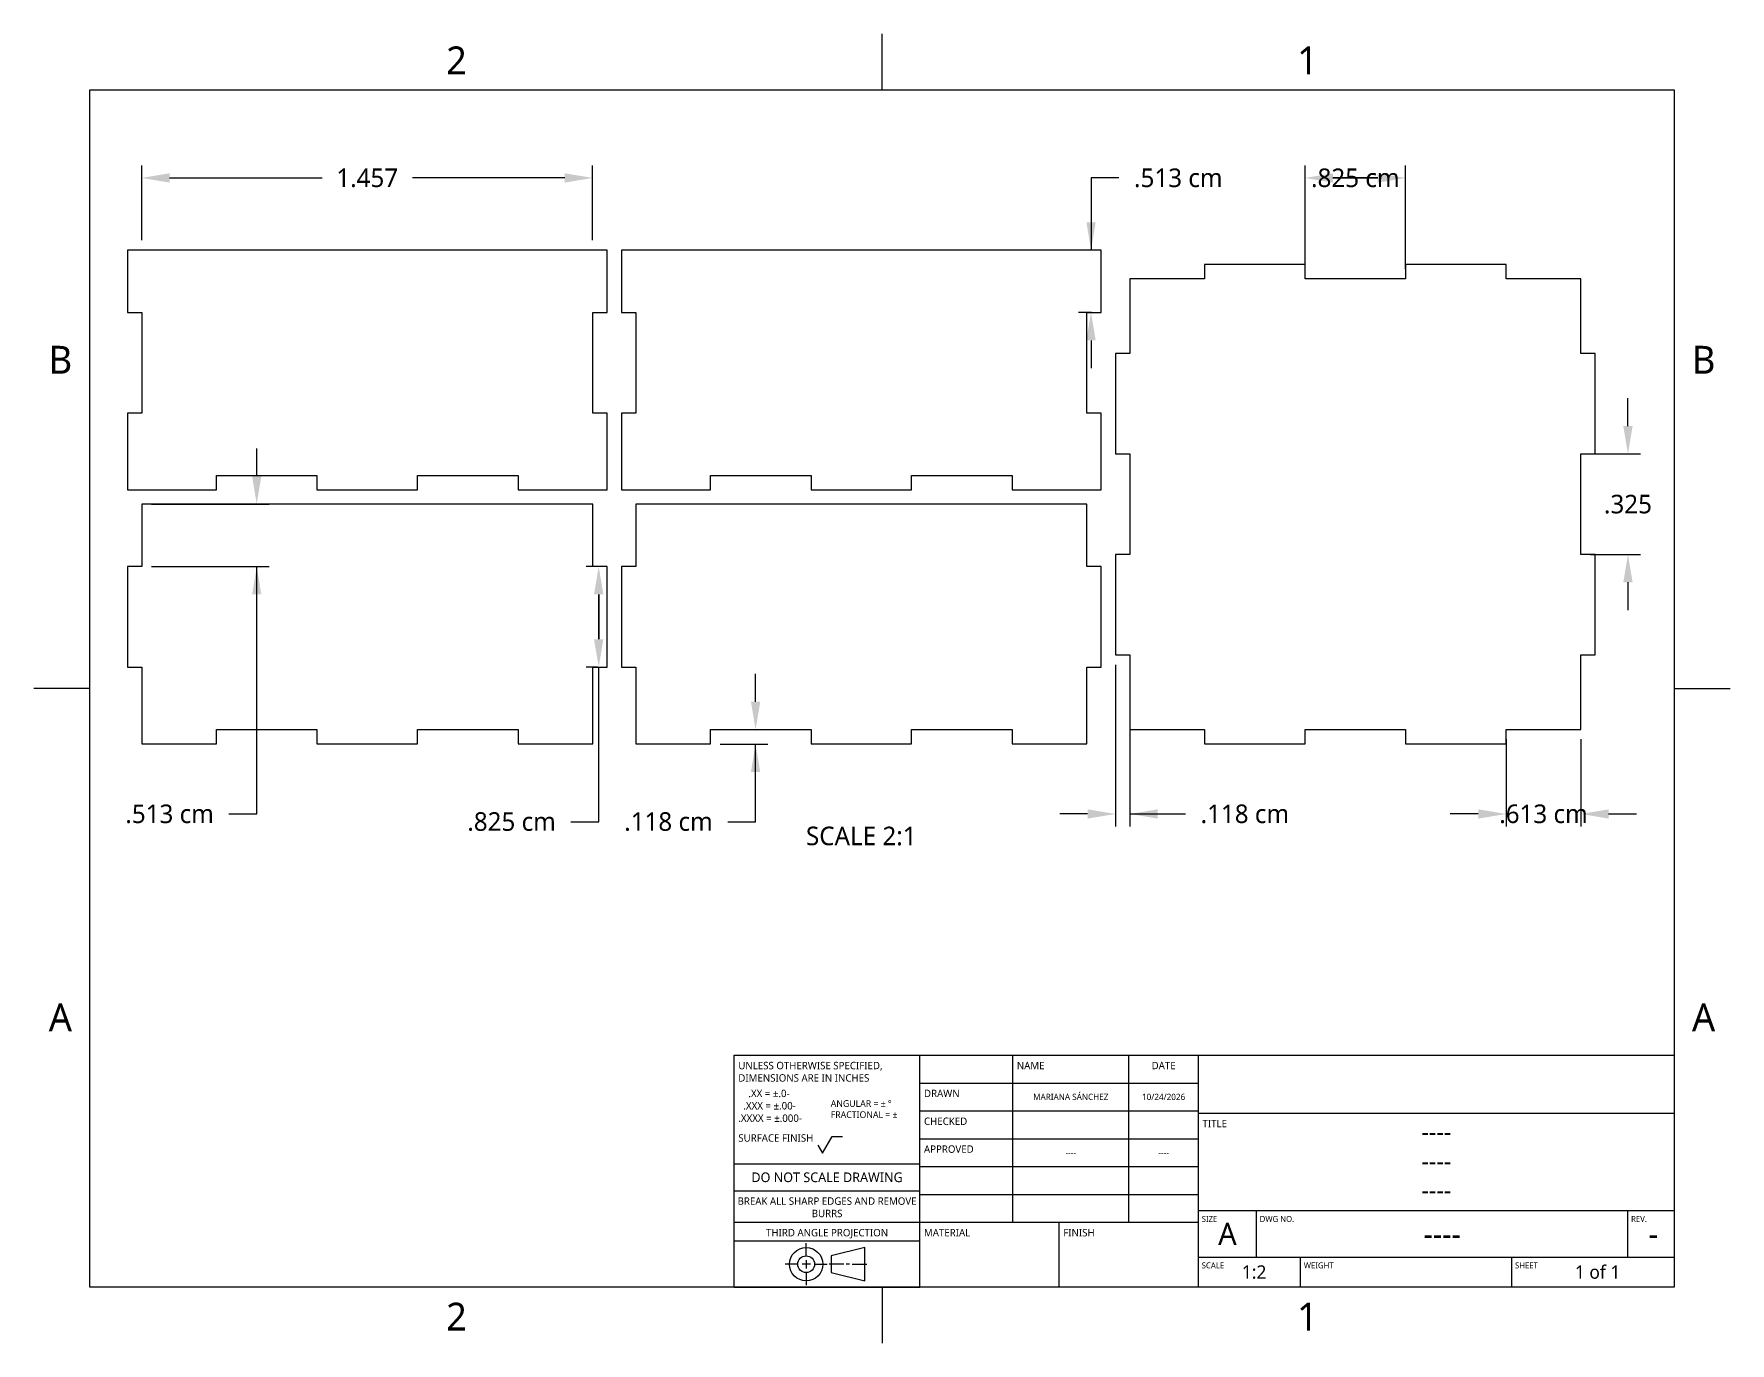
# Model space of a CAD drawing. Extents: x 0 to 11, y 0 to 8.5.
import ezdxf

# ---------------------------------------------------------------- set-up
doc = ezdxf.new("R2010")
doc.units = 0
doc.header["$LTSCALE"] = 0.5
doc.header["$MEASUREMENT"] = 0
doc.header["$PDMODE"] = 33
doc.header["$PDSIZE"] = 0.03937
doc.layers.get('DEFPOINTS').update_dxf_attribs({"linetype": 'CONTINUOUS'})
for name, color, linetype in [('ANNOTATION_TEXT', 7, 'CONTINUOUS'), ('BORDER_FRAME', 7, 'CONTINUOUS'), ('BORDER_ZONES', 7, 'CONTINUOUS'), ('MODELSKETCH_VISIBLE', 7, 'CONTINUOUS'), ('TITLE_BLOCK', 7, 'CONTINUOUS')]:
    doc.layers.add(name, color=color, linetype=linetype)
doc.styles.add('ONSHAPE-STANDARD', font='NotoSans-Regular.ttf')
doc.styles.add('ONSHAPE-STANDARD-DIMENSION', font='')
doc.styles.add('ONSHAPE-STANDARD-FIELDS', font='')
doc.styles.add('ONSHAPE-STANDARD-VIEW-LABE', font='NotoSans-Regular.ttf', dxfattribs={"height": 0.12})
doc.styles.get('ONSHAPE-STANDARD-DIMENSION').set_extended_font_data('Noto Sans')
doc.styles.get('ONSHAPE-STANDARD-FIELDS').set_extended_font_data('Noto Sans')
doc.dimstyles.new('ONSHAPE-STANDARD$0', dxfattribs={"dimtxt": 0.12, "dimasz": 0.18, "dimexe": 0.08, "dimexo": 0.0625, "dimgap": 0.09, "dimtad": 0, "dimtih": 1, "dimtoh": 1, "dimdec": 3, "dimzin": 7, "dimtxsty": 'ONSHAPE-STANDARD-DIMENSION', "dimcen": 0.09, "dimclrd": 7, "dimclre": 7, "dimclrt": 7, "dimadec": 1, "dimazin": 3, "dimtfac": 1, "dimtdec": 3, "dimtofl": 0, "dimtmove": 0, "dimatfit": 3, "dimtolj": 1, "dimtzin": 7})

# ---------------------------------------------------------------- blocks, each defined once
blk = doc.blocks.new('*D1')
at = {"layer": 'ANNOTATION_TEXT', "color": 7}
for p, q in [((0.735, 7.147), (0.735, 7.63)), ((3.649, 7.147), (3.649, 7.63)), ((0.915, 7.55), (1.9, 7.55)), ((3.469, 7.55), (2.485, 7.55))]:
    blk.add_line(p, q, dxfattribs=at)
for points in [[(0.915, 7.58), (0.915, 7.52), (0.735, 7.55)], [(3.469, 7.52), (3.469, 7.58), (3.649, 7.55)]]:
    blk.add_solid(points, dxfattribs=at)
at = {"layer": 'DEFPOINTS', "color": 0}
for p in [(0.735, 7.55), (0.735, 7.55), (0.735, 7.084), (3.649, 7.084)]:
    blk.add_point(p, dxfattribs=at)
at = {"layer": 'ANNOTATION_TEXT', "color": 7, "insert": (2.192, 7.55), "char_height": 0.12, "attachment_point": 5, "style": 'ONSHAPE-STANDARD-DIMENSION'}
blk.add_mtext('\\A1;1.457', dxfattribs=at)
blk = doc.blocks.new('*D2')
at = {"layer": 'ANNOTATION_TEXT', "color": 7}
for p, q in [((7.05, 7.55), (6.87, 7.55)), ((6.87, 7.55), (6.87, 7.084)), ((6.873, 7.084), (6.79, 7.084)), ((6.873, 6.68), (6.79, 6.68)), ((6.87, 6.5), (6.87, 6.32))]:
    blk.add_line(p, q, dxfattribs=at)
for points in [[(6.84, 7.264), (6.9, 7.264), (6.87, 7.084)], [(6.9, 6.5), (6.84, 6.5), (6.87, 6.68)]]:
    blk.add_solid(points, dxfattribs=at)
at = {"layer": 'DEFPOINTS', "color": 0}
for p in [(6.87, 7.084), (6.87, 7.084), (6.935, 7.084), (6.935, 6.68)]:
    blk.add_point(p, dxfattribs=at)
at = {"layer": 'ANNOTATION_TEXT', "color": 7, "insert": (7.434, 7.55), "char_height": 0.12, "attachment_point": 5, "style": 'ONSHAPE-STANDARD-DIMENSION'}
blk.add_mtext('\\A1;.513 cm ', dxfattribs=at)
blk = doc.blocks.new('*D3')
at = {"layer": 'ANNOTATION_TEXT', "color": 7}
for p, q in [((8.253, 6.961), (8.253, 7.63)), ((8.903, 6.961), (8.903, 7.63)), ((8.723, 7.55), (8.433, 7.55)), ((8.433, 7.55), (8.723, 7.55))]:
    blk.add_line(p, q, dxfattribs=at)
for points in [[(8.433, 7.58), (8.433, 7.52), (8.253, 7.55)], [(8.723, 7.52), (8.723, 7.58), (8.903, 7.55)]]:
    blk.add_solid(points, dxfattribs=at)
at = {"layer": 'DEFPOINTS', "color": 0}
for p in [(8.253, 7.55), (8.253, 7.55), (8.253, 6.898), (8.903, 6.898)]:
    blk.add_point(p, dxfattribs=at)
at = {"layer": 'ANNOTATION_TEXT', "color": 7, "insert": (8.578, 7.55), "char_height": 0.12, "attachment_point": 5, "style": 'ONSHAPE-STANDARD-DIMENSION'}
blk.add_mtext('\\A1;.825 cm ', dxfattribs=at)
blk = doc.blocks.new('*D4')
at = {"layer": 'ANNOTATION_TEXT', "color": 7}
for p, q in [((3.68, 5.038), (3.608, 5.038)), ((3.688, 4.568), (3.688, 4.858)), ((3.688, 4.858), (3.688, 4.568)), ((3.68, 4.388), (3.608, 4.388)), ((3.688, 3.389), (3.688, 4.388)), ((3.508, 3.389), (3.688, 3.389))]:
    blk.add_line(p, q, dxfattribs=at)
for points in [[(3.718, 4.858), (3.658, 4.858), (3.688, 5.038)], [(3.658, 4.568), (3.718, 4.568), (3.688, 4.388)]]:
    blk.add_solid(points, dxfattribs=at)
at = {"layer": 'DEFPOINTS', "color": 0}
for p in [(3.688, 5.038), (3.688, 5.038), (3.742, 5.038), (3.742, 4.388)]:
    blk.add_point(p, dxfattribs=at)
at = {"layer": 'ANNOTATION_TEXT', "color": 7, "insert": (3.125, 3.389), "char_height": 0.12, "attachment_point": 5, "style": 'ONSHAPE-STANDARD-DIMENSION'}
blk.add_mtext('\\A1;.825 cm ', dxfattribs=at)
blk = doc.blocks.new('*D5')
at = {"layer": 'ANNOTATION_TEXT', "color": 7}
for p, q in [((1.478, 5.622), (1.478, 5.802)), ((0.798, 5.442), (1.558, 5.442)), ((0.798, 5.038), (1.558, 5.038)), ((1.478, 3.439), (1.478, 5.038)), ((1.298, 3.439), (1.478, 3.439))]:
    blk.add_line(p, q, dxfattribs=at)
for points in [[(1.448, 5.622), (1.508, 5.622), (1.478, 5.442)], [(1.508, 4.858), (1.448, 4.858), (1.478, 5.038)]]:
    blk.add_solid(points, dxfattribs=at)
at = {"layer": 'DEFPOINTS', "color": 0}
for p in [(0.735, 5.442), (0.735, 5.038), (1.478, 5.038), (1.478, 5.038)]:
    blk.add_point(p, dxfattribs=at)
at = {"layer": 'ANNOTATION_TEXT', "color": 7, "insert": (0.915, 3.439), "char_height": 0.12, "attachment_point": 5, "style": 'ONSHAPE-STANDARD-DIMENSION'}
blk.add_mtext('\\A1;.513 cm ', dxfattribs=at)
blk = doc.blocks.new('*D6')
at = {"layer": 'ANNOTATION_TEXT', "color": 7}
for p, q in [((4.702, 4.164), (4.702, 4.344)), ((4.473, 3.984), (4.782, 3.984)), ((4.473, 3.891), (4.782, 3.891)), ((4.702, 3.389), (4.702, 3.891)), ((4.522, 3.389), (4.702, 3.389))]:
    blk.add_line(p, q, dxfattribs=at)
for points in [[(4.672, 4.164), (4.732, 4.164), (4.702, 3.984)], [(4.732, 3.711), (4.672, 3.711), (4.702, 3.891)]]:
    blk.add_solid(points, dxfattribs=at)
at = {"layer": 'DEFPOINTS', "color": 0}
for p in [(4.411, 3.984), (4.702, 3.984), (4.702, 3.984), (4.411, 3.891)]:
    blk.add_point(p, dxfattribs=at)
at = {"layer": 'ANNOTATION_TEXT', "color": 7, "insert": (4.139, 3.389), "char_height": 0.12, "attachment_point": 5, "style": 'ONSHAPE-STANDARD-DIMENSION'}
blk.add_mtext('\\A1;.118 cm ', dxfattribs=at)
blk = doc.blocks.new('*D7')
at = {"layer": 'ANNOTATION_TEXT', "color": 7}
for p, q in [((7.028, 4.404), (7.028, 3.359)), ((7.121, 4.404), (7.121, 3.359)), ((6.848, 3.439), (6.668, 3.439)), ((7.121, 3.439), (7.481, 3.439)), ((7.301, 3.439), (7.481, 3.439))]:
    blk.add_line(p, q, dxfattribs=at)
for points in [[(6.848, 3.409), (6.848, 3.469), (7.028, 3.439)], [(7.301, 3.469), (7.301, 3.409), (7.121, 3.439)]]:
    blk.add_solid(points, dxfattribs=at)
at = {"layer": 'DEFPOINTS', "color": 0}
for p in [(7.028, 4.467), (7.121, 4.467), (7.028, 3.439), (7.028, 3.439)]:
    blk.add_point(p, dxfattribs=at)
at = {"layer": 'ANNOTATION_TEXT', "color": 7, "insert": (7.864, 3.439), "char_height": 0.12, "attachment_point": 5, "style": 'ONSHAPE-STANDARD-DIMENSION'}
blk.add_mtext('\\A1;.118 cm ', dxfattribs=at)
blk = doc.blocks.new('*D8')
at = {"layer": 'ANNOTATION_TEXT', "color": 7}
for p, q in [((9.552, 3.922), (9.552, 3.359)), ((10.035, 3.922), (10.035, 3.359)), ((9.372, 3.439), (9.192, 3.439)), ((10.215, 3.439), (10.395, 3.439))]:
    blk.add_line(p, q, dxfattribs=at)
for points in [[(9.372, 3.409), (9.372, 3.469), (9.552, 3.439)], [(10.215, 3.469), (10.215, 3.409), (10.035, 3.439)]]:
    blk.add_solid(points, dxfattribs=at)
at = {"layer": 'DEFPOINTS', "color": 0}
for p in [(9.552, 3.984), (10.035, 3.984), (10.035, 3.439), (10.035, 3.439)]:
    blk.add_point(p, dxfattribs=at)
at = {"layer": 'ANNOTATION_TEXT', "color": 7, "insert": (9.794, 3.439), "char_height": 0.12, "attachment_point": 5, "style": 'ONSHAPE-STANDARD-DIMENSION'}
blk.add_mtext('\\A1;.613 cm ', dxfattribs=at)
blk = doc.blocks.new('*D9')
at = {"layer": 'ANNOTATION_TEXT', "color": 7}
for p, q in [((10.34, 5.946), (10.34, 6.126)), ((10.098, 5.766), (10.42, 5.766)), ((10.098, 5.117), (10.42, 5.117)), ((10.34, 4.937), (10.34, 4.757))]:
    blk.add_line(p, q, dxfattribs=at)
for points in [[(10.31, 5.946), (10.37, 5.946), (10.34, 5.766)], [(10.37, 4.937), (10.31, 4.937), (10.34, 5.117)]]:
    blk.add_solid(points, dxfattribs=at)
at = {"layer": 'DEFPOINTS', "color": 0}
for p in [(10.035, 5.766), (10.34, 5.766), (10.34, 5.766), (10.035, 5.117)]:
    blk.add_point(p, dxfattribs=at)
at = {"layer": 'ANNOTATION_TEXT', "color": 7, "insert": (10.34, 5.441), "char_height": 0.12, "attachment_point": 5, "style": 'ONSHAPE-STANDARD-DIMENSION'}
blk.add_mtext('\\A1;.325', dxfattribs=at)

msp = doc.modelspace()

# ---------------------------------------------------------------- linework, layer by layer
at = {"layer": 'BORDER_FRAME'}
for p, q in [((0.399, 0.38), (0.399, 8.12)), ((0.399, 8.12), (10.639, 8.12)), ((10.639, 8.12), (10.639, 0.38)), ((10.639, 0.38), (0.399, 0.38))]:
    msp.add_line(p, q, dxfattribs=at)
at = {"layer": 'BORDER_ZONES'}
for p, q in [((5.519, 8.12), (5.519, 8.481)), ((0.399, 4.25), (0.038, 4.25)), ((10.639, 4.25), (11, 4.25)), ((5.519, 0.38), (5.519, 0.019))]:
    msp.add_line(p, q, dxfattribs=at)
at = {"layer": 'MODELSKETCH_VISIBLE'}
for p, q in [((0.6422, 7.08428), (0.6422, 6.68034)), ((0.73511, 7.08428), (0.6422, 7.08428)), ((3.64929, 7.08428), (0.73511, 7.08428)), ((3.7422, 7.08428), (3.64929, 7.08428)), ((3.7422, 6.68034), (3.7422, 7.08428)), ((3.92803, 7.08428), (3.83511, 7.08428)), ((3.83511, 7.08428), (3.83511, 6.68034)), ((6.8422, 7.08428), (3.92803, 7.08428)), ((6.93511, 7.08428), (6.8422, 7.08428)), ((6.93511, 6.68034), (6.93511, 7.08428)), ((7.60362, 6.99136), (7.60362, 6.89845)), ((8.25322, 6.99136), (7.60362, 6.99136)), ((8.25322, 6.89845), (8.25322, 6.99136)), ((8.90283, 6.99136), (8.90283, 6.89845)), ((9.55244, 6.99136), (8.90283, 6.99136)), ((9.55244, 6.89845), (9.55244, 6.99136)), ((7.12094, 6.89845), (7.12094, 6.41577)), ((7.60362, 6.89845), (7.12094, 6.89845)), ((8.90283, 6.89845), (8.25322, 6.89845)), ((10.03511, 6.89845), (9.55244, 6.89845)), ((10.03511, 6.41577), (10.03511, 6.89845)), ((0.6422, 6.68034), (0.73511, 6.68034)), ((0.73511, 6.68034), (0.73511, 6.03073)), ((3.64929, 6.68034), (3.7422, 6.68034)), ((3.64929, 6.03073), (3.64929, 6.68034)), ((3.83511, 6.68034), (3.92803, 6.68034)), ((3.92803, 6.68034), (3.92803, 6.03073)), ((6.8422, 6.03073), (6.8422, 6.68034)), ((6.8422, 6.68034), (6.93511, 6.68034)), ((7.12094, 6.41577), (7.02803, 6.41577)), ((7.02803, 6.41577), (7.02803, 5.76617)), ((10.12803, 6.41577), (10.03511, 6.41577)), ((10.12803, 5.76617), (10.12803, 6.41577)), ((0.6422, 6.03073), (0.6422, 5.62758)), ((0.73511, 6.03073), (0.6422, 6.03073)), ((3.7422, 6.03073), (3.64929, 6.03073)), ((3.7422, 5.62758), (3.7422, 6.03073)), ((3.83511, 6.03073), (3.83511, 5.62758)), ((3.92803, 6.03073), (3.83511, 6.03073)), ((6.93511, 6.03073), (6.8422, 6.03073)), ((6.93511, 5.62758), (6.93511, 6.03073)), ((7.02803, 5.76617), (7.12094, 5.76617)), ((7.12094, 5.76617), (7.12094, 5.11656)), ((10.03511, 5.76617), (10.12803, 5.76617)), ((10.03511, 5.11656), (10.03511, 5.76617)), ((0.6422, 5.62758), (0.6422, 5.53467)), ((1.21779, 5.62758), (1.8674, 5.62758)), ((1.21779, 5.53467), (1.21779, 5.62758)), ((1.8674, 5.62758), (1.8674, 5.53467)), ((2.517, 5.53467), (2.517, 5.62758)), ((2.517, 5.62758), (3.16661, 5.62758)), ((3.16661, 5.62758), (3.16661, 5.53467)), ((3.7422, 5.53467), (3.7422, 5.62758)), ((3.83511, 5.62758), (3.83511, 5.53467)), ((4.41071, 5.53467), (4.41071, 5.62758)), ((4.41071, 5.62758), (5.06031, 5.62758)), ((5.06031, 5.62758), (5.06031, 5.53467)), ((5.70992, 5.53467), (5.70992, 5.62758)), ((5.70992, 5.62758), (6.35952, 5.62758)), ((6.35952, 5.62758), (6.35952, 5.53467)), ((6.93511, 5.53467), (6.93511, 5.62758)), ((0.6422, 5.53467), (0.73511, 5.53467)), ((0.73511, 5.53467), (1.21779, 5.53467)), ((1.8674, 5.53467), (2.517, 5.53467)), ((3.16661, 5.53467), (3.64929, 5.53467)), ((3.64929, 5.53467), (3.7422, 5.53467)), ((3.83511, 5.53467), (3.92803, 5.53467)), ((3.92803, 5.53467), (4.41071, 5.53467)), ((5.06031, 5.53467), (5.70992, 5.53467)), ((6.35952, 5.53467), (6.8422, 5.53467)), ((6.8422, 5.53467), (6.93511, 5.53467)), ((3.64929, 5.44176), (0.73511, 5.44176)), ((0.73511, 5.44176), (0.73511, 5.03782)), ((3.64929, 5.03782), (3.64929, 5.44176)), ((6.8422, 5.44176), (3.92803, 5.44176)), ((3.92803, 5.44176), (3.92803, 5.03782)), ((6.8422, 5.03782), (6.8422, 5.44176)), ((7.12094, 5.11656), (7.02803, 5.11656)), ((7.02803, 5.11656), (7.02803, 4.46695)), ((10.12803, 5.11656), (10.03511, 5.11656)), ((10.12803, 4.46695), (10.12803, 5.11656)), ((0.73511, 5.03782), (0.6422, 5.03782)), ((0.6422, 5.03782), (0.6422, 4.38821)), ((3.7422, 5.03782), (3.64929, 5.03782)), ((3.7422, 4.38821), (3.7422, 5.03782)), ((3.92803, 5.03782), (3.83511, 5.03782)), ((3.83511, 5.03782), (3.83511, 4.38821)), ((6.93511, 5.03782), (6.8422, 5.03782)), ((6.93511, 4.38821), (6.93511, 5.03782)), ((0.6422, 4.38821), (0.73511, 4.38821)), ((0.73511, 4.38821), (0.73511, 3.98428)), ((3.64929, 4.38821), (3.7422, 4.38821)), ((3.64929, 3.98428), (3.64929, 4.38821)), ((3.83511, 4.38821), (3.92803, 4.38821)), ((3.92803, 4.38821), (3.92803, 3.98428)), ((6.8422, 3.98428), (6.8422, 4.38821)), ((6.8422, 4.38821), (6.93511, 4.38821)), ((7.02803, 4.46695), (7.12094, 4.46695)), ((7.12094, 4.46695), (7.12094, 3.98428)), ((10.03511, 4.46695), (10.12803, 4.46695)), ((10.03511, 3.98428), (10.03511, 4.46695)), ((0.73511, 3.98428), (0.73511, 3.89136)), ((1.21779, 3.98428), (1.8674, 3.98428)), ((1.21779, 3.89136), (1.21779, 3.98428)), ((1.8674, 3.98428), (1.8674, 3.89136)), ((2.517, 3.98428), (3.16661, 3.98428)), ((2.517, 3.89136), (2.517, 3.98428)), ((3.16661, 3.98428), (3.16661, 3.89136)), ((3.64929, 3.89136), (3.64929, 3.98428)), ((3.92803, 3.98428), (3.92803, 3.89136)), ((4.41071, 3.98428), (5.06031, 3.98428)), ((4.41071, 3.89136), (4.41071, 3.98428)), ((5.06031, 3.98428), (5.06031, 3.89136)), ((5.70992, 3.98428), (6.35952, 3.98428)), ((5.70992, 3.89136), (5.70992, 3.98428)), ((6.35952, 3.98428), (6.35952, 3.89136)), ((6.8422, 3.89136), (6.8422, 3.98428)), ((7.12094, 3.98428), (7.60362, 3.98428)), ((7.60362, 3.98428), (7.60362, 3.89136)), ((8.25322, 3.89136), (8.25322, 3.98428)), ((8.25322, 3.98428), (8.90283, 3.98428)), ((8.90283, 3.98428), (8.90283, 3.89136)), ((9.55244, 3.98428), (10.03511, 3.98428)), ((9.55244, 3.89136), (9.55244, 3.98428)), ((0.73511, 3.89136), (1.21779, 3.89136)), ((1.8674, 3.89136), (2.517, 3.89136)), ((3.16661, 3.89136), (3.64929, 3.89136)), ((3.92803, 3.89136), (4.41071, 3.89136)), ((5.06031, 3.89136), (5.70992, 3.89136)), ((6.35952, 3.89136), (6.8422, 3.89136)), ((7.60362, 3.89136), (8.25322, 3.89136)), ((8.90283, 3.89136), (9.55244, 3.89136))]:
    msp.add_line(p, q, dxfattribs=at)
at = {"layer": 'TITLE_BLOCK'}
for p, q in [((4.564, 0.38), (4.564, 1.88)), ((4.564, 1.88), (5.764, 1.88)), ((5.764, 0.38), (5.764, 1.88)), ((5.764, 1.88), (7.564, 1.88)), ((6.364, 0.8), (6.364, 1.88)), ((7.114, 0.8), (7.114, 1.88)), ((7.564, 0.38), (7.564, 1.88)), ((7.564, 1.88), (10.639, 1.88)), ((5.764, 1.7), (7.564, 1.7)), ((5.764, 1.52), (7.564, 1.52)), ((7.564, 1.505), (10.639, 1.505)), ((5.134, 1.24604), (5.197, 1.35516)), ((5.197, 1.35516), (5.263, 1.35516)), ((5.764, 1.34), (7.564, 1.34)), ((5.104, 1.298), (5.134, 1.24604)), ((4.564, 1.178), (5.764, 1.178)), ((5.764, 1.16), (7.564, 1.16)), ((4.564, 1.004), (5.764, 1.004)), ((5.764, 0.98), (7.564, 0.98)), ((4.564, 0.8), (5.764, 0.8)), ((5.764, 0.8), (7.564, 0.8)), ((6.664, 0.38), (6.664, 0.8)), ((7.564, 0.875), (10.639, 0.875)), ((7.939, 0.575), (7.939, 0.875)), ((10.339, 0.575), (10.339, 0.875)), ((4.564, 0.68), (5.764, 0.68)), ((5.029, 0.5828), (5.029, 0.6638)), ((5.029, 0.5558), (5.029, 0.5018)), ((5.407, 0.6368), (5.191, 0.5828)), ((5.191, 0.5828), (5.191, 0.4748)), ((5.407, 0.4208), (5.407, 0.6368)), ((7.564, 0.575), (10.639, 0.575)), ((8.224, 0.38), (8.224, 0.575)), ((9.589, 0.38), (9.589, 0.575)), ((4.975, 0.5288), (4.894, 0.5288)), ((5.056, 0.5288), (5.002, 0.5288)), ((5.029, 0.4748), (5.029, 0.3938)), ((5.083, 0.5288), (5.164, 0.5288)), ((5.272, 0.5288), (5.1775, 0.5288)), ((5.191, 0.4748), (5.407, 0.4208)), ((5.3098, 0.5288), (5.2882, 0.5288)), ((5.326, 0.5288), (5.4205, 0.5288)), ((4.564, 0.38), (5.764, 0.38))]:
    msp.add_line(p, q, dxfattribs=at)
for radius in [0.108, 0.054]:
    msp.add_circle((5.029, 0.5288), radius, dxfattribs=at)

# ---------------------------------------------------------------- texts
at = {"layer": 'ANNOTATION_TEXT', "color": 7, "insert": (5.38511, 3.35707), "char_height": 0.12, "attachment_point": 2, "style": 'ONSHAPE-STANDARD-VIEW-LABE'}
msp.add_mtext('SCALE 2:1', dxfattribs=at)
at = {"layer": 'BORDER_ZONES', "char_height": 0.18, "attachment_point": 5, "style": 'ONSHAPE-STANDARD'}
for s, insert in [('2', (2.769, 8.31)), ('1', (8.269, 8.31)), ('B', (0.209, 6.375)), ('B', (10.829, 6.375)), ('A', (0.209, 2.125)), ('A', (10.829, 2.125)), ('2', (2.769, 0.19)), ('1', (8.269, 0.19))]:
    msp.add_mtext(s, dxfattribs=dict(at, insert=insert))
at = {"layer": 'TITLE_BLOCK'}
for s, insert, char_height, width, attachment_point, style in [('UNLESS OTHERWISE SPECIFIED, DIMENSIONS ARE IN INCHES', (4.5904, 1.8368), 0.048, 1.176, 1, 'ONSHAPE-STANDARD'), ('NAME', (6.3904, 1.8368), 0.048, 0.735, 1, 'ONSHAPE-STANDARD'), ('DATE', (7.339, 1.8368), 0.048, 0.441, 2, 'ONSHAPE-STANDARD'), ('    .XX = ±.0-^J  .XXX = ±.00-^J.XXXX = ±.000-', (4.5904, 1.6568), 0.048, 0.588, 1, 'ONSHAPE-STANDARD'), ('DRAWN', (5.7904, 1.6568), 0.048, 0.588, 1, 'ONSHAPE-STANDARD'), ('^JANGULAR = ± °^JFRACTIONAL = ±', (5.18776, 1.66112), 0.0432, 0.588, 1, 'ONSHAPE-STANDARD'), ('MARIANA SÁNCHEZ', (6.739, 1.61), 0.04032, 0.75, 5, 'ONSHAPE-STANDARD-FIELDS'), ('10/24/2026', (7.339, 1.61), 0.04032, 0.45, 5, 'ONSHAPE-STANDARD-FIELDS'), ('CHECKED', (5.7904, 1.4768), 0.048, 0.588, 1, 'ONSHAPE-STANDARD'), ('TITLE', (7.5904, 1.4618), 0.048, 0.3675, 1, 'ONSHAPE-STANDARD'), ('SURFACE FINISH', (4.5904, 1.3688), 0.048, 0.588, 1, 'ONSHAPE-STANDARD'), ('----', (9.1015, 1.385), 0.1152, 2.775, 5, 'ONSHAPE-STANDARD-FIELDS'), ('APPROVED', (5.7904, 1.2968), 0.048, 0.588, 1, 'ONSHAPE-STANDARD'), ('----', (6.739, 1.25), 0.04032, 0.75, 5, 'ONSHAPE-STANDARD-FIELDS'), ('----', (7.339, 1.25), 0.04032, 0.45, 5, 'ONSHAPE-STANDARD-FIELDS'), ('DO NOT SCALE DRAWING', (5.164, 1.12184), 0.0624, 1.176, 2, 'ONSHAPE-STANDARD'), ('----', (9.1015, 1.196), 0.1152, 2.775, 5, 'ONSHAPE-STANDARD-FIELDS'), ('----', (9.1015, 1.007), 0.1152, 2.775, 5, 'ONSHAPE-STANDARD-FIELDS'), ('BREAK ALL SHARP EDGES AND REMOVE BURRS', (5.164, 0.9608), 0.048, 1.176, 2, 'ONSHAPE-STANDARD'), ('SIZE', (7.58512, 0.84044), 0.0384, 0.3675, 1, 'ONSHAPE-STANDARD'), ('A', (7.7515, 0.725), 0.144, 0.375, 5, 'ONSHAPE-STANDARD-FIELDS'), ('DWG NO.', (7.96012, 0.84044), 0.0384, 2.352, 1, 'ONSHAPE-STANDARD'), ('REV.', (10.36012, 0.84044), 0.0384, 0.294, 1, 'ONSHAPE-STANDARD'), ('THIRD ANGLE PROJECTION', (5.164, 0.7568), 0.048, 1.176, 2, 'ONSHAPE-STANDARD'), ('MATERIAL', (5.7904, 0.7568), 0.048, 0.882, 1, 'ONSHAPE-STANDARD'), ('FINISH', (6.6904, 0.7568), 0.048, 0.882, 1, 'ONSHAPE-STANDARD'), ('----', (9.139, 0.725), 0.144, 2.4, 5, 'ONSHAPE-STANDARD-FIELDS'), ('-', (10.504, 0.725), 0.144, 0.27, 5, 'ONSHAPE-STANDARD-FIELDS'), ('SCALE', (7.58512, 0.54044), 0.0384, 0.6468, 1, 'ONSHAPE-STANDARD'), ('1:2', (7.924, 0.4775), 0.0864, 0.6, 5, 'ONSHAPE-STANDARD-FIELDS'), ('WEIGHT', (8.24512, 0.54044), 0.0384, 1.3377, 1, 'ONSHAPE-STANDARD'), ('SHEET', (9.61012, 0.54044), 0.0384, 1.029, 1, 'ONSHAPE-STANDARD'), ('1 of 1', (10.144, 0.4775), 0.0864, 0.99, 5, 'ONSHAPE-STANDARD-FIELDS')]:
    msp.add_mtext(s, dxfattribs=dict(at, insert=insert, char_height=char_height, width=width, attachment_point=attachment_point, style=style))

# ---------------------------------------------------------------- dimensions: what is measured, and where the dimension line sits
at = {"layer": 'ANNOTATION_TEXT'}
for base, p1, p2, angle, override, picture, middle in [((6.87014, 7.08428), (6.93511, 6.68034), (6.93511, 7.08428), 90, {"dimscale": 1, "dimdec": 3, "dimlfac": 1.27, "dimzin": 7, "dimlunit": 2, "dimpost": '<> cm ', "dimtp": 0, "dimtm": 0, "dimtdec": 3, "dimtzin": 7}, '*D2', (7.43356, 7.54965)), ((8.25322, 7.54965), (8.90283, 6.89845), (8.25322, 6.89845), 180, {"dimscale": 1, "dimdec": 3, "dimlfac": 1.27, "dimzin": 7, "dimlunit": 2, "dimpost": '<> cm ', "dimtp": 0, "dimtm": 0, "dimtdec": 3, "dimtzin": 7}, '*D3', (8.57803, 7.54965)), ((0.73511, 7.54965), (3.64929, 7.08428), (0.73511, 7.08428), 180, {"dimscale": 1, "dimlfac": 0.5, "dimpost": ''}, '*D1', (2.1922, 7.54965)), ((10.33986, 5.76617), (10.03511, 5.11656), (10.03511, 5.76617), 90, {"dimscale": 1, "dimlfac": 0.5, "dimpost": ''}, '*D9', (10.33986, 5.44136)), ((1.47849, 5.03782), (0.73511, 5.44176), (0.73511, 5.03782), 270, {"dimscale": 1, "dimdec": 3, "dimlfac": 1.27, "dimzin": 7, "dimlunit": 2, "dimpost": '<> cm ', "dimtp": 0, "dimtm": 0, "dimtdec": 3, "dimtzin": 7}, '*D5', (0.91507, 3.43937)), ((3.68829, 5.03782), (3.7422, 4.38821), (3.7422, 5.03782), 90, {"dimscale": 1, "dimdec": 3, "dimlfac": 1.27, "dimzin": 7, "dimlunit": 2, "dimpost": '<> cm ', "dimtp": 0, "dimtm": 0, "dimtdec": 3, "dimtzin": 7}, '*D4', (3.12487, 3.38927)), ((4.70211, 3.98428), (4.41071, 3.89136), (4.41071, 3.98428), 90, {"dimscale": 1, "dimdec": 3, "dimlfac": 1.27, "dimzin": 7, "dimlunit": 2, "dimpost": '<> cm ', "dimtp": 0, "dimtm": 0, "dimtdec": 3, "dimtzin": 7}, '*D6', (4.13869, 3.38927)), ((10.03511, 3.43937), (9.55244, 3.98428), (10.03511, 3.98428), 0, {"dimscale": 1, "dimdec": 3, "dimlfac": 1.27, "dimzin": 7, "dimlunit": 2, "dimpost": '<> cm ', "dimtp": 0, "dimtm": 0, "dimtdec": 3, "dimtzin": 7}, '*D8', (9.79378, 3.43937))]:
    dim = msp.add_linear_dim(base=base, p1=p1, p2=p2, angle=angle, dimstyle='ONSHAPE-STANDARD$0', override=override, dxfattribs=at)
    dim.commit()
    dim.dimension.update_dxf_attribs({"geometry": picture, "text_midpoint": middle, "dimtype": 161})
dim = msp.add_linear_dim(base=(7.02803, 3.43937), p1=(7.12094, 4.46695), p2=(7.02803, 4.46695), dimstyle='ONSHAPE-STANDARD$0', override={"dimscale": 1, "dimdec": 3, "dimlfac": 1.27, "dimzin": 7, "dimlunit": 2, "dimpost": '<> cm ', "dimtp": 0, "dimtm": 0, "dimtdec": 3, "dimtzin": 7}, dxfattribs=at)
dim.commit()
dim.dimension.update_dxf_attribs({"geometry": '*D7', "text_midpoint": (7.86436, 3.43937), "dimtype": 160})

doc.saveas('drawing.dxf')
